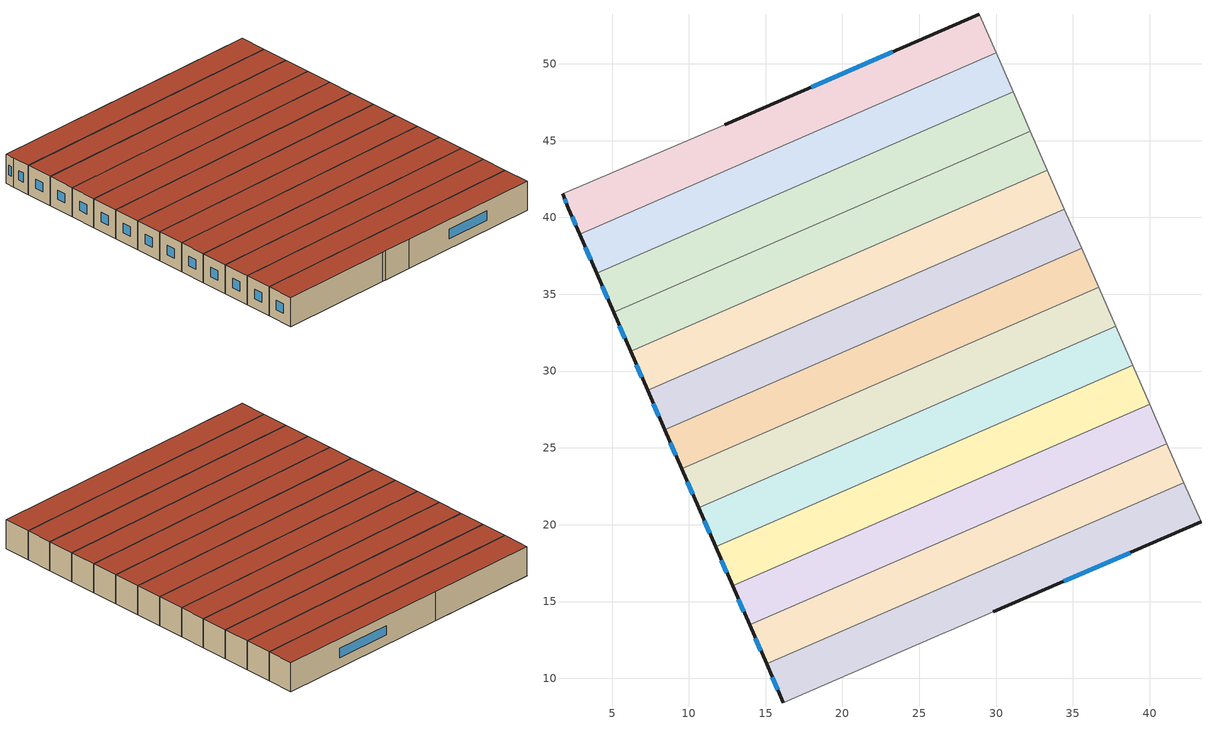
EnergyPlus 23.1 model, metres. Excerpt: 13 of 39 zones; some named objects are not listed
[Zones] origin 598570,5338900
5e30c5bbadaff8ec_F2_dwelling_0
 floor to 5e30c5bbadaff8ec_F1_dwelling_0 (EU_floor_Construction): 42.22,22.74 43.34,20.18 29.8,14.32 27.04,13.13 26.74,13 16.16,8.41 15.06,10.93 z6
 wall outside (EU_wall_Construction): 29.8,14.32 43.34,20.18 / 15.06,10.93 16.16,8.41 z6:9
 wall adiabatic (EU_wall_Construction): 16.16,8.41 26.74,13 27.05,13.13 29.8,14.32 / 43.34,20.18 42.22,22.74 z6:9
 wall to 5e30c5bbadaff8ec_F2_dwelling_1 (EU_wall_Construction): 42.22,22.74 15.06,10.93 z6:9
 window (EU_Window_Construction): 34.41,16.31 38.73,18.19 / 15.43,10.07 15.78,9.27 z7.02:7.98
 roof outside (EU_roof_Construction): 43.34,20.18 42.22,22.74 15.06,10.93 16.16,8.41 26.74,13 27.05,13.13 29.8,14.32 z9
5e30c5bbadaff8ec_F2_dwelling_1
 floor to 5e30c5bbadaff8ec_F1_dwelling_1 (EU_floor_Construction): 41.11,25.29 42.22,22.74 15.06,10.93 13.95,13.48 z6
 wall outside (EU_wall_Construction): 13.95,13.48 15.06,10.93 z6:9
 wall adiabatic (EU_wall_Construction): 42.22,22.74 41.11,25.29 z6:9
 wall to 5e30c5bbadaff8ec_F2_dwelling_2 (EU_wall_Construction): 41.11,25.29 13.95,13.48 z6:9
 window (EU_Window_Construction): 14.33,12.61 14.68,11.8 z7.02:7.98
 roof outside (EU_roof_Construction): 42.22,22.74 41.11,25.29 13.95,13.48 15.06,10.93 z9
5e30c5bbadaff8ec_F2_dwelling_10
 floor to 5e30c5bbadaff8ec_F1_dwelling_10 (EU_floor_Construction): 31.12,48.17 32.23,45.63 5.1,33.83 4,36.38 z6
 wall outside (EU_wall_Construction): 4,36.38 5.1,33.83 z6:9
 wall adiabatic (EU_wall_Construction): 32.23,45.63 31.12,48.17 z6:9
 wall to 5e30c5bbadaff8ec_F2_dwelling_9 (EU_wall_Construction): 5.1,33.83 32.23,45.63 z6:9
 wall to 5e30c5bbadaff8ec_F2_dwelling_11 (EU_wall_Construction): 31.12,48.17 4,36.38 z6:9
 window (EU_Window_Construction): 4.37,35.51 4.73,34.7 z7.02:7.98
 roof outside (EU_roof_Construction): 32.23,45.63 31.12,48.17 4,36.38 5.1,33.83 z9
5e30c5bbadaff8ec_F2_dwelling_11
 floor to 5e30c5bbadaff8ec_F1_dwelling_11 (EU_floor_Construction): 30.01,50.72 31.12,48.17 4,36.38 2.89,38.92 z6
 wall outside (EU_wall_Construction): 2.89,38.92 4,36.38 z6:9
 wall adiabatic (EU_wall_Construction): 31.12,48.17 30.01,50.72 z6:9
 wall to 5e30c5bbadaff8ec_F2_dwelling_12 (EU_wall_Construction): 30.01,50.72 2.89,38.92 z6:9
 window (EU_Window_Construction): 3.27,38.06 3.62,37.24 z7.02:7.98
 roof outside (EU_roof_Construction): 31.12,48.17 30.01,50.72 2.89,38.92 4,36.38 z9
5e30c5bbadaff8ec_F2_dwelling_12
 floor to 5e30c5bbadaff8ec_F1_dwelling_12 (EU_floor_Construction): 28.92,53.23 30.01,50.72 2.89,38.92 2.16,40.6 1.78,41.54 12.32,46.05 z6
 wall outside (EU_wall_Construction): 28.92,53.23 12.32,46.05 / 1.78,41.54 2.16,40.6 2.89,38.92 z6:9
 wall adiabatic (EU_wall_Construction): 30.01,50.72 28.92,53.23 / 12.32,46.05 1.78,41.54 z6:9
 window (EU_Window_Construction): 23.27,50.79 17.97,48.49 / 2.41,40.03 2.64,39.49 / 1.91,41.22 2.03,40.92 z7.02:7.98
 roof outside (EU_roof_Construction): 30.01,50.72 28.92,53.23 12.32,46.05 1.78,41.54 2.16,40.6 2.89,38.92 z9
5e30c5bbadaff8ec_F2_dwelling_2
 floor to 5e30c5bbadaff8ec_F1_dwelling_2 (EU_floor_Construction): 40,27.83 41.11,25.29 13.95,13.48 12.85,16.02 z6
 wall outside (EU_wall_Construction): 12.85,16.02 13.95,13.48 z6:9
 wall adiabatic (EU_wall_Construction): 41.11,25.29 40,27.83 z6:9
 wall to 5e30c5bbadaff8ec_F2_dwelling_3 (EU_wall_Construction): 40,27.83 12.85,16.02 z6:9
 window (EU_Window_Construction): 13.22,15.15 13.58,14.34 z7.02:7.98
 roof outside (EU_roof_Construction): 41.11,25.29 40,27.83 12.85,16.02 13.95,13.48 z9
5e30c5bbadaff8ec_F2_dwelling_3
 floor to 5e30c5bbadaff8ec_F1_dwelling_3 (EU_floor_Construction): 38.89,30.37 40,27.83 12.85,16.02 11.74,18.56 z6
 wall outside (EU_wall_Construction): 11.74,18.56 12.85,16.02 z6:9
 wall adiabatic (EU_wall_Construction): 40,27.83 38.89,30.37 z6:9
 wall to 5e30c5bbadaff8ec_F2_dwelling_4 (EU_wall_Construction): 38.89,30.37 11.74,18.56 z6:9
 window (EU_Window_Construction): 12.12,17.7 12.47,16.88 z7.02:7.98
 roof outside (EU_roof_Construction): 40,27.83 38.89,30.37 11.74,18.56 12.85,16.02 z9
5e30c5bbadaff8ec_F2_dwelling_4
 floor to 5e30c5bbadaff8ec_F1_dwelling_4 (EU_floor_Construction): 37.78,32.91 38.89,30.37 11.74,18.56 10.64,21.11 z6
 wall outside (EU_wall_Construction): 10.64,21.11 11.74,18.56 z6:9
 wall adiabatic (EU_wall_Construction): 38.89,30.37 37.78,32.91 z6:9
 wall to 5e30c5bbadaff8ec_F2_dwelling_5 (EU_wall_Construction): 37.78,32.91 10.64,21.11 z6:9
 window (EU_Window_Construction): 11.01,20.24 11.37,19.43 z7.02:7.98
 roof outside (EU_roof_Construction): 38.89,30.37 37.78,32.91 10.64,21.11 11.74,18.56 z9
5e30c5bbadaff8ec_F2_dwelling_5
 floor to 5e30c5bbadaff8ec_F1_dwelling_5 (EU_floor_Construction): 36.67,35.45 37.78,32.91 10.64,21.11 9.53,23.65 z6
 wall outside (EU_wall_Construction): 9.53,23.65 10.64,21.11 z6:9
 wall adiabatic (EU_wall_Construction): 37.78,32.91 36.67,35.45 z6:9
 wall to 5e30c5bbadaff8ec_F2_dwelling_6 (EU_wall_Construction): 36.67,35.45 9.53,23.65 z6:9
 window (EU_Window_Construction): 9.91,22.79 10.26,21.97 z7.02:7.98
 roof outside (EU_roof_Construction): 37.78,32.91 36.67,35.45 9.53,23.65 10.64,21.11 z9
5e30c5bbadaff8ec_F2_dwelling_6
 floor to 5e30c5bbadaff8ec_F1_dwelling_6 (EU_floor_Construction): 35.56,38 36.67,35.45 9.53,23.65 8.42,26.2 z6
 wall outside (EU_wall_Construction): 8.42,26.2 9.53,23.65 z6:9
 wall adiabatic (EU_wall_Construction): 36.67,35.45 35.56,38 z6:9
 wall to 5e30c5bbadaff8ec_F2_dwelling_7 (EU_wall_Construction): 35.56,38 8.42,26.2 z6:9
 window (EU_Window_Construction): 8.8,25.33 9.15,24.52 z7.02:7.98
 roof outside (EU_roof_Construction): 36.67,35.45 35.56,38 8.42,26.2 9.53,23.65 z9
5e30c5bbadaff8ec_F2_dwelling_7
 floor to 5e30c5bbadaff8ec_F1_dwelling_7 (EU_floor_Construction): 34.45,40.54 35.56,38 8.42,26.2 7.32,28.74 z6
 wall outside (EU_wall_Construction): 7.32,28.74 8.42,26.2 z6:9
 wall adiabatic (EU_wall_Construction): 35.56,38 34.45,40.54 z6:9
 wall to 5e30c5bbadaff8ec_F2_dwelling_8 (EU_wall_Construction): 34.45,40.54 7.32,28.74 z6:9
 window (EU_Window_Construction): 7.69,27.87 8.05,27.06 z7.02:7.98
 roof outside (EU_roof_Construction): 35.56,38 34.45,40.54 7.32,28.74 8.42,26.2 z9
5e30c5bbadaff8ec_F2_dwelling_8
 floor to 5e30c5bbadaff8ec_F1_dwelling_8 (EU_floor_Construction): 33.34,43.08 34.45,40.54 7.32,28.74 6.21,31.29 z6
 wall outside (EU_wall_Construction): 6.21,31.29 7.32,28.74 z6:9
 wall adiabatic (EU_wall_Construction): 34.45,40.54 33.34,43.08 z6:9
 wall to 5e30c5bbadaff8ec_F2_dwelling_9 (EU_wall_Construction): 33.34,43.08 6.21,31.29 z6:9
 window (EU_Window_Construction): 6.59,30.42 6.94,29.61 z7.02:7.98
 roof outside (EU_roof_Construction): 34.45,40.54 33.34,43.08 6.21,31.29 7.32,28.74 z9
5e30c5bbadaff8ec_F2_dwelling_9
 floor to 5e30c5bbadaff8ec_F1_dwelling_9 (EU_floor_Construction): 32.23,45.63 33.34,43.08 6.21,31.29 5.1,33.83 z6
 wall outside (EU_wall_Construction): 5.1,33.83 6.21,31.29 z6:9
 wall adiabatic (EU_wall_Construction): 33.34,43.08 32.23,45.63 z6:9
 window (EU_Window_Construction): 5.48,32.96 5.83,32.15 z7.02:7.98
 roof outside (EU_roof_Construction): 33.34,43.08 32.23,45.63 5.1,33.83 6.21,31.29 z9
[Building]
EU S2 Campaign: North Axis=0; Terrain=City; Solar Distribution=FullExterior
[Site:Location]
Vienna: Latitude=48; Longitude=16.5; Time Zone=1; Elevation=183
[SizingPeriod:WeatherFileDays]
AnnualSizingPeriod: Begin Month=1; Begin Day of Month=1; End Month=12; End Day of Month=31; Day of Week for Start Day=Monday; Use Weather File Daylight Saving Period=No; Use Weather File Rain and Snow Indicators=No
[MATERIAL]
EU_InternalMass_Material: Roughness=MediumRough; Thickness=0.1; Conductivity=1; Density=1800; Specific Heat=900; Thermal Absorptance=0.9; Solar Absorptance=0.7; Visible Absorptance=0.7
[MATERIAL:NOMASS] Roughness=MediumRough; Thermal Absorptance=0.9; Solar Absorptance=0.7; Visible Absorptance=0.7
Name | Thermal Resistance
EU_wall_NoMass | 0.942466
EU_roof_NoMass | 0.551687
EU_floor_NoMass | 0.66527
[WINDOWMATERIAL:SIMPLEGLAZINGSYSTEM]
EU_Window_SimpleGlazing: UFactor=2.03367; Solar Heat Gain Coefficient=0.65; Visible Transmittance=0.65
[CONSTRUCTION]
EU_wall_Construction: EU_wall_NoMass
EU_roof_Construction: EU_roof_NoMass
EU_floor_Construction: EU_floor_NoMass
EU_Window_Construction: EU_Window_SimpleGlazing
EU_InternalMass_Construction: EU_InternalMass_Material
[ZONE] Type=1; Multiplier=1; Ceiling Height=autocalculate; Floor Area=autocalculate; Part of Total Floor Area=Yes
Name | Volume
5e30c5bbadaff8ec_F2_dwelling_0 | 246.377
5e30c5bbadaff8ec_F2_dwelling_1 | 246.357
5e30c5bbadaff8ec_F2_dwelling_10 | 246.346
5e30c5bbadaff8ec_F2_dwelling_11 | 246.33
5e30c5bbadaff8ec_F2_dwelling_12 | 246.365
5e30c5bbadaff8ec_F2_dwelling_2 | 246.363
5e30c5bbadaff8ec_F2_dwelling_3 | 246.368
5e30c5bbadaff8ec_F2_dwelling_4 | 246.352
5e30c5bbadaff8ec_F2_dwelling_5 | 246.323
5e30c5bbadaff8ec_F2_dwelling_6 | 246.335
5e30c5bbadaff8ec_F2_dwelling_7 | 246.419
5e30c5bbadaff8ec_F2_dwelling_8 | 246.306
5e30c5bbadaff8ec_F2_dwelling_9 | 246.415
[INTERNALMASS] Construction=EU_InternalMass_Construction
Name | Zone or ZoneList | Surface Area
5e30c5bbadaff8ec_F2_dwelling_0_EU_InternalMass | 5e30c5bbadaff8ec_F2_dwelling_0 | 82.1258
5e30c5bbadaff8ec_F2_dwelling_1_EU_InternalMass | 5e30c5bbadaff8ec_F2_dwelling_1 | 82.119
5e30c5bbadaff8ec_F2_dwelling_2_EU_InternalMass | 5e30c5bbadaff8ec_F2_dwelling_2 | 82.1208
5e30c5bbadaff8ec_F2_dwelling_3_EU_InternalMass | 5e30c5bbadaff8ec_F2_dwelling_3 | 82.1225
5e30c5bbadaff8ec_F2_dwelling_4_EU_InternalMass | 5e30c5bbadaff8ec_F2_dwelling_4 | 82.1173
5e30c5bbadaff8ec_F2_dwelling_5_EU_InternalMass | 5e30c5bbadaff8ec_F2_dwelling_5 | 82.1075
5e30c5bbadaff8ec_F2_dwelling_6_EU_InternalMass | 5e30c5bbadaff8ec_F2_dwelling_6 | 82.1117
5e30c5bbadaff8ec_F2_dwelling_7_EU_InternalMass | 5e30c5bbadaff8ec_F2_dwelling_7 | 82.1394
5e30c5bbadaff8ec_F2_dwelling_8_EU_InternalMass | 5e30c5bbadaff8ec_F2_dwelling_8 | 82.1022
5e30c5bbadaff8ec_F2_dwelling_9_EU_InternalMass | 5e30c5bbadaff8ec_F2_dwelling_9 | 82.1382
5e30c5bbadaff8ec_F2_dwelling_10_EU_InternalMass | 5e30c5bbadaff8ec_F2_dwelling_10 | 82.1154
5e30c5bbadaff8ec_F2_dwelling_11_EU_InternalMass | 5e30c5bbadaff8ec_F2_dwelling_11 | 82.1101
5e30c5bbadaff8ec_F2_dwelling_12_EU_InternalMass | 5e30c5bbadaff8ec_F2_dwelling_12 | 82.1216
[OTHEREQUIPMENT] Fuel Type=Electricity; Design Level Calculation Method=Watts/Area; Power per Zone Floor Area=1; Fraction Latent=0; Fraction Radiant=0; Fraction Lost=0; Carbon Dioxide Generation Rate=0; EndUse Subcategory=EU_Step8_InternalGains
Name | Zone or ZoneList or Space or SpaceList | Schedule
EU_Step8_InternalGain_5e30c5bbadaff8ec_F2_dwelling_0_f000 | 5e30c5bbadaff8ec_F2_dwelling_0 | EU_Step8_GainSchedule_5e30c5bbadaff8ec_F2_dwelling_0_f000
EU_Step8_InternalGain_5e30c5bbadaff8ec_F2_dwelling_1_f000 | 5e30c5bbadaff8ec_F2_dwelling_1 | EU_Step8_GainSchedule_5e30c5bbadaff8ec_F2_dwelling_1_f000
EU_Step8_InternalGain_5e30c5bbadaff8ec_F2_dwelling_2_f000 | 5e30c5bbadaff8ec_F2_dwelling_2 | EU_Step8_GainSchedule_5e30c5bbadaff8ec_F2_dwelling_2_f000
EU_Step8_InternalGain_5e30c5bbadaff8ec_F2_dwelling_3_f000 | 5e30c5bbadaff8ec_F2_dwelling_3 | EU_Step8_GainSchedule_5e30c5bbadaff8ec_F2_dwelling_3_f000
EU_Step8_InternalGain_5e30c5bbadaff8ec_F2_dwelling_4_f000 | 5e30c5bbadaff8ec_F2_dwelling_4 | EU_Step8_GainSchedule_5e30c5bbadaff8ec_F2_dwelling_4_f000
EU_Step8_InternalGain_5e30c5bbadaff8ec_F2_dwelling_5_f000 | 5e30c5bbadaff8ec_F2_dwelling_5 | EU_Step8_GainSchedule_5e30c5bbadaff8ec_F2_dwelling_5_f000
EU_Step8_InternalGain_5e30c5bbadaff8ec_F2_dwelling_6_f000 | 5e30c5bbadaff8ec_F2_dwelling_6 | EU_Step8_GainSchedule_5e30c5bbadaff8ec_F2_dwelling_6_f000
EU_Step8_InternalGain_5e30c5bbadaff8ec_F2_dwelling_7_f000 | 5e30c5bbadaff8ec_F2_dwelling_7 | EU_Step8_GainSchedule_5e30c5bbadaff8ec_F2_dwelling_7_f000
EU_Step8_InternalGain_5e30c5bbadaff8ec_F2_dwelling_8_f000 | 5e30c5bbadaff8ec_F2_dwelling_8 | EU_Step8_GainSchedule_5e30c5bbadaff8ec_F2_dwelling_8_f000
EU_Step8_InternalGain_5e30c5bbadaff8ec_F2_dwelling_9_f000 | 5e30c5bbadaff8ec_F2_dwelling_9 | EU_Step8_GainSchedule_5e30c5bbadaff8ec_F2_dwelling_9_f000
EU_Step8_InternalGain_5e30c5bbadaff8ec_F2_dwelling_10_f000 | 5e30c5bbadaff8ec_F2_dwelling_10 | EU_Step8_GainSchedule_5e30c5bbadaff8ec_F2_dwelling_10_f000
EU_Step8_InternalGain_5e30c5bbadaff8ec_F2_dwelling_11_f000 | 5e30c5bbadaff8ec_F2_dwelling_11 | EU_Step8_GainSchedule_5e30c5bbadaff8ec_F2_dwelling_11_f000
EU_Step8_InternalGain_5e30c5bbadaff8ec_F2_dwelling_12_f000 | 5e30c5bbadaff8ec_F2_dwelling_12 | EU_Step8_GainSchedule_5e30c5bbadaff8ec_F2_dwelling_12_f000
[ZONEVENTILATION:DESIGNFLOWRATE] Schedule=EU_AlwaysOn; Design Flow Rate Calculation Method=AirChanges/Hour; Air Changes per Hour=0.530523; Ventilation Type=Natural; Fan Pressure Rise=0; Fan Total Efficiency=1; Constant Term Coefficient=1; Temperature Term Coefficient=0; Velocity Term Coefficient=0; Velocity Squared Term Coefficient=0; Minimum Indoor Temperature=-100; Maximum Indoor Temperature=100; Delta Temperature=-100; Minimum Outdoor Temperature=-100; Maximum Outdoor Temperature=100; Maximum Wind Speed=40
Name | Zone or ZoneList or Space or SpaceList
EU_ConstantAir_5e30c5bbadaff8ec_F2_dwelling_0 | 5e30c5bbadaff8ec_F2_dwelling_0
EU_ConstantAir_5e30c5bbadaff8ec_F2_dwelling_1 | 5e30c5bbadaff8ec_F2_dwelling_1
EU_ConstantAir_5e30c5bbadaff8ec_F2_dwelling_2 | 5e30c5bbadaff8ec_F2_dwelling_2
EU_ConstantAir_5e30c5bbadaff8ec_F2_dwelling_3 | 5e30c5bbadaff8ec_F2_dwelling_3
EU_ConstantAir_5e30c5bbadaff8ec_F2_dwelling_4 | 5e30c5bbadaff8ec_F2_dwelling_4
EU_ConstantAir_5e30c5bbadaff8ec_F2_dwelling_5 | 5e30c5bbadaff8ec_F2_dwelling_5
EU_ConstantAir_5e30c5bbadaff8ec_F2_dwelling_6 | 5e30c5bbadaff8ec_F2_dwelling_6
EU_ConstantAir_5e30c5bbadaff8ec_F2_dwelling_7 | 5e30c5bbadaff8ec_F2_dwelling_7
EU_ConstantAir_5e30c5bbadaff8ec_F2_dwelling_8 | 5e30c5bbadaff8ec_F2_dwelling_8
EU_ConstantAir_5e30c5bbadaff8ec_F2_dwelling_9 | 5e30c5bbadaff8ec_F2_dwelling_9
EU_ConstantAir_5e30c5bbadaff8ec_F2_dwelling_10 | 5e30c5bbadaff8ec_F2_dwelling_10
EU_ConstantAir_5e30c5bbadaff8ec_F2_dwelling_11 | 5e30c5bbadaff8ec_F2_dwelling_11
EU_ConstantAir_5e30c5bbadaff8ec_F2_dwelling_12 | 5e30c5bbadaff8ec_F2_dwelling_12
[HVACTEMPLATE:ZONE:IDEALLOADSAIRSYSTEM] System Availability Schedule=EU_AlwaysOn; Maximum Heating Supply Air Temperature=50; Minimum Cooling Supply Air Temperature=13; Maximum Heating Supply Air Humidity Ratio=0.0156; Minimum Cooling Supply Air Humidity Ratio=0.0077; Heating Limit=NoLimit; Cooling Limit=NoLimit; Heating Availability Schedule=EU_AlwaysOn; Cooling Availability Schedule=EU_CoolingOff; Dehumidification Control Type=ConstantSensibleHeatRatio; Cooling Sensible Heat Ratio=0.7; Dehumidification Setpoint=60; Humidification Control Type=None; Humidification Setpoint=30; Outdoor Air Method=None; Outdoor Air Flow Rate per Person=0.00944; Outdoor Air Flow Rate per Zone Floor Area=0; Outdoor Air Flow Rate per Zone=0; Demand Controlled Ventilation Type=None; Outdoor Air Economizer Type=NoEconomizer; Heat Recovery Type=None; Sensible Heat Recovery Effectiveness=0.7; Latent Heat Recovery Effectiveness=0.65
Name | Template Thermostat
5e30c5bbadaff8ec_F2_dwelling_0 | EU_HeatOnly_5e30c5bbadaff8ec_F2_dwelling_0
5e30c5bbadaff8ec_F2_dwelling_1 | EU_HeatOnly_5e30c5bbadaff8ec_F2_dwelling_1
5e30c5bbadaff8ec_F2_dwelling_2 | EU_HeatOnly_5e30c5bbadaff8ec_F2_dwelling_2
5e30c5bbadaff8ec_F2_dwelling_3 | EU_HeatOnly_5e30c5bbadaff8ec_F2_dwelling_3
5e30c5bbadaff8ec_F2_dwelling_4 | EU_HeatOnly_5e30c5bbadaff8ec_F2_dwelling_4
5e30c5bbadaff8ec_F2_dwelling_5 | EU_HeatOnly_5e30c5bbadaff8ec_F2_dwelling_5
5e30c5bbadaff8ec_F2_dwelling_6 | EU_HeatOnly_5e30c5bbadaff8ec_F2_dwelling_6
5e30c5bbadaff8ec_F2_dwelling_7 | EU_HeatOnly_5e30c5bbadaff8ec_F2_dwelling_7
5e30c5bbadaff8ec_F2_dwelling_8 | EU_HeatOnly_5e30c5bbadaff8ec_F2_dwelling_8
5e30c5bbadaff8ec_F2_dwelling_9 | EU_HeatOnly_5e30c5bbadaff8ec_F2_dwelling_9
5e30c5bbadaff8ec_F2_dwelling_10 | EU_HeatOnly_5e30c5bbadaff8ec_F2_dwelling_10
5e30c5bbadaff8ec_F2_dwelling_11 | EU_HeatOnly_5e30c5bbadaff8ec_F2_dwelling_11
5e30c5bbadaff8ec_F2_dwelling_12 | EU_HeatOnly_5e30c5bbadaff8ec_F2_dwelling_12
[SIZING:ZONE] Zone Cooling Design Supply Air Temperature Input Method=SupplyAirTemperature; Zone Cooling Design Supply Air Temperature=13; Zone Heating Design Supply Air Temperature Input Method=SupplyAirTemperature; Zone Heating Design Supply Air Temperature=50; Zone Cooling Design Supply Air Humidity Ratio=0.008; Zone Heating Design Supply Air Humidity Ratio=0.008; Cooling Design Air Flow Method=DesignDay; Cooling Design Air Flow Rate=0; Cooling Minimum Air Flow per Zone Floor Area=0.000762; Cooling Minimum Air Flow=0; Cooling Minimum Air Flow Fraction=0.2; Heating Design Air Flow Method=DesignDay; Heating Design Air Flow Rate=0; Heating Maximum Air Flow per Zone Floor Area=0.002032; Heating Maximum Air Flow=0.141576; Heating Maximum Air Flow Fraction=0.3; Account for Dedicated Outdoor Air System=No; Dedicated Outdoor Air System Control Strategy=NeutralSupplyAir; Dedicated Outdoor Air Low Setpoint Temperature for Design=autosize; Dedicated Outdoor Air High Setpoint Temperature for Design=autosize; Zone Load Sizing Method=Sensible Load Only No Latent Load; Zone Latent Cooling Design Supply Air Humidity Ratio Input Method=HumidityRatioDifference; Zone Cooling Design Supply Air Humidity Ratio Difference=0.005; Zone Latent Heating Design Supply Air Humidity Ratio Input Method=HumidityRatioDifference; Zone Humidification Design Supply Air Humidity Ratio Difference=0.005
5e30c5bbadaff8ec_F2_dwelling_0; 5e30c5bbadaff8ec_F2_dwelling_1; 5e30c5bbadaff8ec_F2_dwelling_2; 5e30c5bbadaff8ec_F2_dwelling_3; 5e30c5bbadaff8ec_F2_dwelling_4; 5e30c5bbadaff8ec_F2_dwelling_5; 5e30c5bbadaff8ec_F2_dwelling_6; 5e30c5bbadaff8ec_F2_dwelling_7; 5e30c5bbadaff8ec_F2_dwelling_8; 5e30c5bbadaff8ec_F2_dwelling_9; 5e30c5bbadaff8ec_F2_dwelling_10; 5e30c5bbadaff8ec_F2_dwelling_11; 5e30c5bbadaff8ec_F2_dwelling_12
[SCHEDULE:CONSTANT]
Name | Hourly Value
EU_AlwaysOn | 1
EU_CoolingOff | 0
[SCHEDULE:FILE] Column Number=1; Rows to Skip at Top=0; Number of Hours of Data=8760; Column Separator=Comma; Interpolate to Timestep=No; Minutes per Item=60; Adjust Schedule for Daylight Savings=Yes
Name | File
EU_Step8_GainSchedule_5e30c5bbadaff8ec_F2_dwelling_0_f000 | ../../schedules/5e30c5bbadaff8ec/5e30c5bbadaff8ec_F2_dwelling_0_f000_gain.csv
EU_Step8_GainSchedule_5e30c5bbadaff8ec_F2_dwelling_1_f000 | ../../schedules/5e30c5bbadaff8ec/5e30c5bbadaff8ec_F2_dwelling_1_f000_gain.csv
EU_Step8_GainSchedule_5e30c5bbadaff8ec_F2_dwelling_2_f000 | ../../schedules/5e30c5bbadaff8ec/5e30c5bbadaff8ec_F2_dwelling_2_f000_gain.csv
EU_Step8_GainSchedule_5e30c5bbadaff8ec_F2_dwelling_3_f000 | ../../schedules/5e30c5bbadaff8ec/5e30c5bbadaff8ec_F2_dwelling_3_f000_gain.csv
EU_Step8_GainSchedule_5e30c5bbadaff8ec_F2_dwelling_4_f000 | ../../schedules/5e30c5bbadaff8ec/5e30c5bbadaff8ec_F2_dwelling_4_f000_gain.csv
EU_Step8_GainSchedule_5e30c5bbadaff8ec_F2_dwelling_5_f000 | ../../schedules/5e30c5bbadaff8ec/5e30c5bbadaff8ec_F2_dwelling_5_f000_gain.csv
EU_Step8_GainSchedule_5e30c5bbadaff8ec_F2_dwelling_6_f000 | ../../schedules/5e30c5bbadaff8ec/5e30c5bbadaff8ec_F2_dwelling_6_f000_gain.csv
EU_Step8_GainSchedule_5e30c5bbadaff8ec_F2_dwelling_7_f000 | ../../schedules/5e30c5bbadaff8ec/5e30c5bbadaff8ec_F2_dwelling_7_f000_gain.csv
EU_Step8_GainSchedule_5e30c5bbadaff8ec_F2_dwelling_8_f000 | ../../schedules/5e30c5bbadaff8ec/5e30c5bbadaff8ec_F2_dwelling_8_f000_gain.csv
EU_Step8_GainSchedule_5e30c5bbadaff8ec_F2_dwelling_9_f000 | ../../schedules/5e30c5bbadaff8ec/5e30c5bbadaff8ec_F2_dwelling_9_f000_gain.csv
EU_Step8_GainSchedule_5e30c5bbadaff8ec_F2_dwelling_10_f000 | ../../schedules/5e30c5bbadaff8ec/5e30c5bbadaff8ec_F2_dwelling_10_f000_gain.csv
EU_Step8_GainSchedule_5e30c5bbadaff8ec_F2_dwelling_11_f000 | ../../schedules/5e30c5bbadaff8ec/5e30c5bbadaff8ec_F2_dwelling_11_f000_gain.csv
EU_Step8_GainSchedule_5e30c5bbadaff8ec_F2_dwelling_12_f000 | ../../schedules/5e30c5bbadaff8ec/5e30c5bbadaff8ec_F2_dwelling_12_f000_gain.csv
